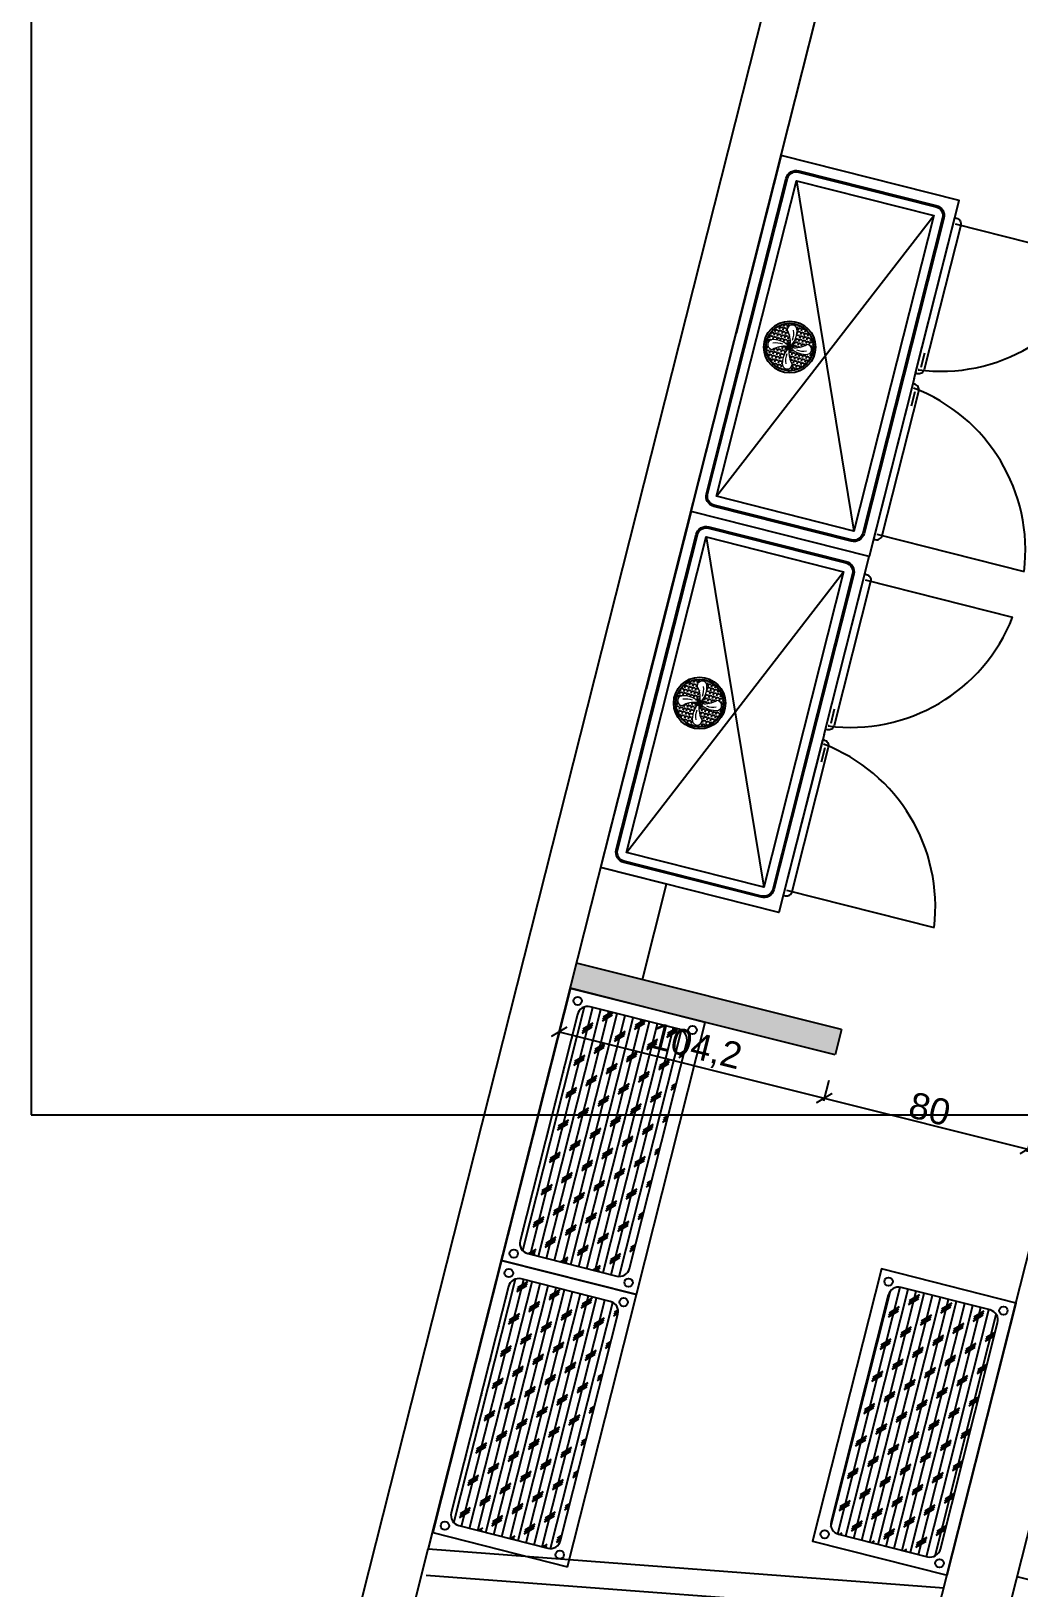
# Model space of a CAD drawing. Header units: millimetres. Extents: x -3164 to 12587, y -18082 to -16228.
# Drawn here: x 9416 to 9792, y -17663 to -17070 of the extents above; entities that cross this region are included whole.
import ezdxf

# ---------------------------------------------------------------- set-up
doc = ezdxf.new("R2010")
doc.units = ezdxf.units.MM
doc.layers.add('TEFRİŞ MUTFAK (L)', color=241, linetype='Continuous', lineweight=15)
doc.styles.get("Standard").update_dxf_attribs({"font": 'arial.ttf'})
doc.dimstyles.new('ISO-25', dxfattribs={"dimtxt": 10, "dimasz": 5, "dimexe": 1.25, "dimexo": 10, "dimtad": 1, "dimdec": 1, "dimtxsty": 'Standard', "dimblk": 'ARCHTICK', "dimcen": 2.5, "dimadec": 0, "dimazin": 0, "dimtfac": 1, "dimtdec": 1, "dimtmove": 0, "dimatfit": 3, "dimfxl": 1, "dimarcsym": 0})

# ---------------------------------------------------------------- blocks, each defined once
blk = doc.blocks.new('_ArchTick')
at = {"color": 0, "linetype": 'ByBlock', "const_width": 0.15}
blk.add_lwpolyline([(-0.5, -0.5), (0.5, 0.5)], dxfattribs=at)
blk = doc.blocks.new('*D145')
at = {"color": 0, "lineweight": -2, "transparency": 16777216}
for p, q in [((9618.89, -17444.62), (9616.89, -17452.6)), ((9617.2, -17451.38), (9718.24, -17476.68)), ((9719.93, -17469.91), (9717.94, -17477.89))]:
    blk.add_line(p, q, dxfattribs=at)
at = {"layer": 'Defpoints', "color": 0, "transparency": 16777216}
for p in [(9621.32, -17434.92), (9722.36, -17460.21), (9718.24, -17476.68)]:
    blk.add_point(p, dxfattribs=at)
at = {"color": 0, "lineweight": -2, "transparency": 16777216, "xscale": 5, "yscale": 5, "zscale": 5}
for p, rotation in [((9617.2, -17451.38), 165.9474561684962), ((9718.24, -17476.68), 345.9474561684962)]:
    blk.add_blockref('_ArchTick', p, dxfattribs=dict(at, rotation=rotation))
at = {"color": 0, "transparency": 16777216, "insert": (9669.33, -17457.59), "char_height": 10, "attachment_point": 5, "rotation": 345.94746}
blk.add_mtext('104,2', dxfattribs=at)
blk = doc.blocks.new('*D146')
at = {"color": 0, "lineweight": -2, "transparency": 16777216}
for p, q in [((9719.93, -17469.91), (9717.94, -17477.89)), ((9718.24, -17476.68), (9795.85, -17496.1)), ((9797.54, -17489.33), (9795.54, -17497.31))]:
    blk.add_line(p, q, dxfattribs=at)
at = {"layer": 'Defpoints', "color": 0, "transparency": 16777216}
for p in [(9722.36, -17460.21), (9799.97, -17479.63), (9795.85, -17496.1)]:
    blk.add_point(p, dxfattribs=at)
at = {"color": 0, "lineweight": -2, "transparency": 16777216, "xscale": 5, "yscale": 5, "zscale": 5}
for p, rotation in [((9718.24, -17476.68), 165.9474561685386), ((9795.85, -17496.1), 345.9474561685386)]:
    blk.add_blockref('_ArchTick', p, dxfattribs=dict(at, rotation=rotation))
at = {"color": 0, "transparency": 16777216, "insert": (9758.43, -17480.83), "char_height": 10, "attachment_point": 5, "rotation": 345.94746}
blk.add_mtext('80', dxfattribs=at)
blk = doc.blocks.new('GHFH')
at = {"color": 7}
for p, q in [((1821.69, 2075.94), (1821.69, 2076.96)), ((1822.08, 2077.34), (1822.7, 2077.34)), ((1823.09, 2077.34), (1823.09, 2077.67)), ((1823.09, 2077.34), (1824.1, 2077.34)), ((1823.09, 2076.33), (1823.09, 2076.96)), ((1824.48, 2077.34), (1824.48, 2077.94)), ((1824.48, 2077.34), (1824.64, 2077.34)), ((1824.88, 2077.34), (1825.5, 2077.34)), ((1825.88, 2077.34), (1825.88, 2077.98)), ((1825.88, 2077.34), (1826.89, 2077.34)), ((1827.28, 2077.34), (1827.28, 2077.8)), ((1827.28, 2077.34), (1828.29, 2077.34)), ((1827.28, 2075.94), (1827.28, 2076.96)), ((1828.67, 2077.34), (1828.67, 2077.4)), ((1828.67, 2077.34), (1828.83, 2077.34)), ((1828.67, 2075.94), (1828.67, 2076.96)), ((1816.84, 2071.75), (1817.12, 2071.75)), ((1817.5, 2073.15), (1817.5, 2073.26)), ((1817.5, 2073.15), (1818.51, 2073.15)), ((1817.5, 2071.75), (1817.5, 2072.77)), ((1817.5, 2071.75), (1818.51, 2071.75)), ((1817.5, 2070.35), (1817.5, 2071.37)), ((1818.34, 2074.55), (1818.51, 2074.55)), ((1818.89, 2074.55), (1818.89, 2075.18)), ((1818.89, 2074.55), (1819.91, 2074.55)), ((1818.89, 2073.15), (1818.89, 2074.16)), ((1818.89, 2073.15), (1819.91, 2073.15)), ((1818.89, 2071.75), (1818.89, 2072.77)), ((1818.89, 2071.75), (1819.91, 2071.75)), ((1818.89, 2070.35), (1818.89, 2071.37)), ((1819.72, 2075.94), (1819.91, 2075.94)), ((1820.29, 2075.94), (1820.29, 2076.37)), ((1820.29, 2075.94), (1821.31, 2075.94)), ((1820.29, 2074.55), (1820.29, 2075.56)), ((1820.29, 2074.55), (1821.31, 2074.55)), ((1820.29, 2073.15), (1820.29, 2074.16)), ((1820.29, 2073.15), (1821.31, 2073.15)), ((1820.29, 2071.75), (1820.29, 2072.77)), ((1820.29, 2071.75), (1821.31, 2071.75)), ((1820.29, 2070.36), (1820.29, 2071.37)), ((1821.69, 2075.94), (1822.7, 2075.94)), ((1821.69, 2074.55), (1821.69, 2075.56)), ((1821.69, 2074.55), (1822.7, 2074.55)), ((1821.69, 2073.15), (1821.69, 2074.16)), ((1821.69, 2073.15), (1822.7, 2073.15)), ((1821.69, 2071.75), (1821.69, 2072.77)), ((1821.69, 2071.75), (1822.7, 2071.75)), ((1821.69, 2070.35), (1821.69, 2071.37)), ((1823.09, 2074.55), (1823.09, 2074.83)), ((1823.09, 2074.55), (1823.34, 2074.55)), ((1823.09, 2073.15), (1823.09, 2074.16)), ((1823.09, 2073.15), (1824.1, 2073.15)), ((1823.09, 2071.75), (1823.09, 2072.77)), ((1823.09, 2071.75), (1824.1, 2071.75)), ((1823.09, 2070.35), (1823.09, 2071.37)), ((1824.48, 2071.75), (1824.48, 2072.77)), ((1824.48, 2071.75), (1824.98, 2071.75)), ((1824.48, 2070.35), (1824.48, 2071.37)), ((1826.56, 2075.94), (1826.89, 2075.94)), ((1826.7, 2071.75), (1826.89, 2071.75)), ((1826.85, 2074.55), (1826.89, 2074.55)), ((1827.28, 2075.94), (1828.29, 2075.94)), ((1827.28, 2074.55), (1827.28, 2075.56)), ((1827.28, 2074.55), (1828.29, 2074.55)), ((1827.28, 2073.15), (1827.28, 2074.16)), ((1827.28, 2073.15), (1828.29, 2073.15)), ((1827.28, 2071.75), (1827.28, 2072.77)), ((1827.28, 2071.75), (1828.29, 2071.75)), ((1827.28, 2070.35), (1827.28, 2071.37)), ((1828.67, 2075.94), (1829.69, 2075.94)), ((1828.67, 2074.55), (1828.67, 2075.56)), ((1828.67, 2074.55), (1829.69, 2074.55)), ((1828.67, 2073.15), (1828.67, 2074.16)), ((1828.67, 2073.15), (1829.69, 2073.15)), ((1828.67, 2071.75), (1828.67, 2072.77)), ((1828.67, 2071.75), (1829.69, 2071.75)), ((1828.67, 2070.35), (1828.67, 2071.37)), ((1830.07, 2075.94), (1830.07, 2076.73)), ((1830.07, 2075.94), (1831.09, 2075.94)), ((1830.07, 2074.55), (1830.07, 2075.56)), ((1830.07, 2074.55), (1831.09, 2074.55)), ((1830.07, 2073.15), (1830.07, 2074.16)), ((1830.07, 2073.15), (1831.09, 2073.15)), ((1830.07, 2071.75), (1830.07, 2072.77)), ((1830.07, 2071.75), (1831.09, 2071.75)), ((1830.07, 2070.35), (1830.07, 2071.37)), ((1831.47, 2074.55), (1831.47, 2075.56)), ((1831.47, 2074.55), (1832.48, 2074.55)), ((1831.47, 2073.15), (1831.47, 2074.16)), ((1831.47, 2073.15), (1832.48, 2073.15)), ((1831.47, 2071.75), (1831.47, 2072.77)), ((1831.47, 2071.75), (1832.48, 2071.75)), ((1832.86, 2073.15), (1832.86, 2074.15)), ((1832.86, 2073.15), (1833.48, 2073.15)), ((1832.86, 2071.75), (1832.86, 2072.77)), ((1832.86, 2071.75), (1833.88, 2071.75)), ((1832.86, 2071.29), (1832.86, 2071.37)), ((1834.26, 2070.35), (1834.26, 2071.07)), ((1816.39, 2068.96), (1817.12, 2068.96)), ((1816.49, 2067.56), (1817.12, 2067.56)), ((1816.5, 2070.35), (1817.12, 2070.35)), ((1816.82, 2066.16), (1817.12, 2066.16)), ((1817.5, 2070.35), (1818.51, 2070.35)), ((1817.5, 2069.47), (1817.5, 2069.97)), ((1817.5, 2066.16), (1817.5, 2066.99)), ((1817.5, 2066.16), (1818.51, 2066.16)), ((1817.5, 2064.77), (1817.5, 2065.78)), ((1818.89, 2070.35), (1819.91, 2070.35)), ((1818.89, 2066.16), (1818.89, 2066.34)), ((1818.89, 2066.16), (1819.91, 2066.16)), ((1818.89, 2064.77), (1818.89, 2065.78)), ((1820.29, 2066.16), (1820.29, 2067.18)), ((1820.29, 2066.16), (1821.31, 2066.16)), ((1820.29, 2064.77), (1820.29, 2065.78)), ((1820.82, 2067.56), (1821.31, 2067.56)), ((1821.69, 2070.35), (1822.7, 2070.35)), ((1821.69, 2067.56), (1821.69, 2068.05)), ((1821.69, 2067.56), (1822.7, 2067.56)), ((1821.69, 2066.16), (1821.69, 2067.18)), ((1821.69, 2066.16), (1822.7, 2066.16)), ((1821.69, 2064.77), (1821.69, 2065.78)), ((1823.09, 2070.35), (1824.1, 2070.35)), ((1823.09, 2067.56), (1823.09, 2068.58)), ((1823.09, 2067.56), (1824.1, 2067.56)), ((1823.09, 2066.16), (1823.09, 2067.18)), ((1823.09, 2066.16), (1824.1, 2066.16)), ((1823.09, 2064.77), (1823.09, 2065.78)), ((1824.48, 2070.35), (1825, 2070.35)), ((1824.48, 2067.56), (1824.48, 2067.78)), ((1824.48, 2067.56), (1824.69, 2067.56)), ((1824.48, 2067.03), (1824.48, 2067.18)), ((1825.88, 2066.26), (1825.88, 2067.18)), ((1825.91, 2066.16), (1826.89, 2066.16)), ((1826.08, 2067.56), (1826.89, 2067.56)), ((1826.24, 2070.35), (1826.89, 2070.35)), ((1827.28, 2070.35), (1828.29, 2070.35)), ((1827.28, 2069.12), (1827.28, 2069.97)), ((1827.28, 2067.56), (1827.28, 2067.98)), ((1827.28, 2067.56), (1828.29, 2067.56)), ((1827.28, 2066.16), (1827.28, 2067.18)), ((1827.28, 2066.16), (1828.29, 2066.16)), ((1827.28, 2064.77), (1827.28, 2065.78)), ((1828.67, 2070.35), (1829.69, 2070.35)), ((1828.67, 2069.55), (1828.67, 2069.97)), ((1828.67, 2067.56), (1828.67, 2067.6)), ((1828.67, 2067.56), (1828.92, 2067.56)), ((1828.67, 2066.16), (1828.67, 2067.18)), ((1828.67, 2066.16), (1829.69, 2066.16)), ((1828.67, 2064.77), (1828.67, 2065.78)), ((1830.07, 2070.35), (1830.19, 2070.35)), ((1830.07, 2066.16), (1830.07, 2067.18)), ((1830.07, 2066.16), (1831.09, 2066.16)), ((1830.07, 2064.77), (1830.07, 2065.78)), ((1831.47, 2067.56), (1831.47, 2067.59)), ((1831.47, 2067.56), (1832.48, 2067.56)), ((1831.47, 2066.16), (1831.47, 2067.18)), ((1831.47, 2066.16), (1832.48, 2066.16)), ((1831.47, 2064.77), (1831.47, 2065.78)), ((1832.86, 2067.56), (1832.86, 2067.95)), ((1832.86, 2067.56), (1833.88, 2067.56)), ((1832.86, 2066.16), (1832.86, 2067.18)), ((1832.86, 2066.16), (1833.88, 2066.16)), ((1832.86, 2064.77), (1832.86, 2065.78)), ((1833.72, 2070.35), (1833.88, 2070.35)), ((1833.75, 2068.96), (1833.88, 2068.96)), ((1834.26, 2070.35), (1834.41, 2070.35)), ((1834.26, 2068.96), (1834.26, 2069.97)), ((1834.26, 2068.96), (1834.52, 2068.96)), ((1834.26, 2067.56), (1834.26, 2068.58)), ((1834.26, 2067.56), (1834.42, 2067.56)), ((1834.26, 2066.78), (1834.26, 2067.18)), ((1817.5, 2064.77), (1818.51, 2064.77)), ((1818.29, 2063.37), (1818.51, 2063.37)), ((1818.89, 2064.77), (1819.91, 2064.77)), ((1818.89, 2063.37), (1818.89, 2064.39)), ((1818.89, 2063.37), (1819.91, 2063.37)), ((1818.89, 2062.67), (1818.89, 2062.99)), ((1819.64, 2061.97), (1819.91, 2061.97)), ((1820.29, 2064.77), (1821.31, 2064.77)), ((1820.29, 2063.37), (1820.29, 2064.39)), ((1820.29, 2063.37), (1821.31, 2063.37)), ((1820.29, 2061.97), (1820.29, 2062.99)), ((1820.29, 2061.97), (1821.31, 2061.97)), ((1820.29, 2061.48), (1820.29, 2061.59)), ((1821.69, 2064.77), (1822.7, 2064.77)), ((1821.69, 2063.37), (1821.69, 2064.39)), ((1821.69, 2063.37), (1822.7, 2063.37)), ((1821.69, 2061.97), (1821.69, 2062.99)), ((1821.69, 2061.97), (1822.7, 2061.97)), ((1821.69, 2060.68), (1821.69, 2061.59)), ((1821.93, 2060.57), (1822.7, 2060.57)), ((1823.09, 2064.77), (1824.02, 2064.77)), ((1823.09, 2063.37), (1823.09, 2064.39)), ((1823.09, 2063.37), (1824.05, 2063.37)), ((1823.09, 2061.97), (1823.09, 2062.99)), ((1823.09, 2061.97), (1824.1, 2061.97)), ((1823.09, 2060.57), (1823.09, 2061.59)), ((1823.09, 2060.57), (1824.1, 2060.57)), ((1823.09, 2060.18), (1823.09, 2060.19)), ((1824.48, 2060.57), (1824.48, 2061.51)), ((1824.48, 2060.57), (1825.5, 2060.57)), ((1824.48, 2059.91), (1824.48, 2060.19)), ((1825.88, 2059.87), (1825.88, 2060.19)), ((1826.53, 2064.77), (1826.89, 2064.77)), ((1826.65, 2060.57), (1826.89, 2060.57)), ((1827.28, 2064.77), (1828.29, 2064.77)), ((1827.28, 2063.65), (1827.28, 2064.39)), ((1827.28, 2060.57), (1827.28, 2060.88)), ((1827.28, 2060.57), (1828.29, 2060.57)), ((1827.28, 2060.05), (1827.28, 2060.19)), ((1827.51, 2063.37), (1828.29, 2063.37)), ((1827.99, 2061.97), (1828.29, 2061.97)), ((1828.67, 2064.77), (1829.69, 2064.77)), ((1828.67, 2063.37), (1828.67, 2064.39)), ((1828.67, 2063.37), (1829.69, 2063.37)), ((1828.67, 2061.97), (1828.67, 2062.99)), ((1828.67, 2061.97), (1829.69, 2061.97)), ((1828.67, 2060.57), (1828.67, 2061.59)), ((1828.67, 2060.57), (1828.98, 2060.57)), ((1830.07, 2064.77), (1831.09, 2064.77)), ((1830.07, 2063.37), (1830.07, 2064.39)), ((1830.07, 2063.37), (1831.09, 2063.37)), ((1830.07, 2061.97), (1830.07, 2062.99)), ((1830.07, 2061.97), (1831.09, 2061.97)), ((1830.07, 2061.12), (1830.07, 2061.59)), ((1831.47, 2064.77), (1832.48, 2064.77)), ((1831.47, 2063.37), (1831.47, 2064.39)), ((1831.47, 2063.37), (1832.48, 2063.37)), ((1831.47, 2062.14), (1831.47, 2062.99)), ((1832.86, 2064.77), (1833.51, 2064.77)), ((1832.86, 2063.7), (1832.86, 2064.39))]:
    blk.add_line(p, q, dxfattribs=at)
for radius in [9.85, 9.06, 0.996, 0.431]:
    blk.add_circle((1825.46, 2068.92), radius, dxfattribs=at)
for start, end in [(184.97524, 240.61958), (94.97524, 150.61958), (274.97524, 330.61958), (4.97524, 60.61958)]:
    blk.add_arc((1825.46, 2068.92), 1.5, start, end, dxfattribs=at)
at = {"layer": 'TEFRİŞ MUTFAK (L)', "color": 7}
for centre, radius, start, end in [((1824.76, 2075.45), 1.89, 28.20844, 194.1396), ((1816.95, 2068.94), 8.51, 6.62866, 45.35929), ((1819.11, 2072.65), 6.8, 352.47773, 24.279), ((1818.71, 2073.58), 8.2, 332.335, 19.69418), ((1825.47, 2077.43), 8.51, 276.62866, 315.35929), ((1831.98, 2069.62), 1.89, 298.20844, 104.1396), ((1818.93, 2068.23), 1.89, 118.20844, 284.1396), ((1820.8, 2062.18), 8.2, 62.335, 109.69418), ((1821.73, 2062.58), 6.8, 82.47773, 114.279), ((1825.44, 2060.42), 8.51, 96.62866, 135.35929), ((1832.2, 2064.27), 8.2, 152.335, 199.69418), ((1831.8, 2065.2), 6.8, 172.47773, 204.279), ((1833.96, 2068.91), 8.51, 186.62866, 225.35929), ((1830.11, 2075.67), 8.2, 242.335, 289.69418), ((1829.18, 2075.27), 6.8, 262.47773, 294.279), ((1826.15, 2062.4), 1.89, 208.20844, 14.1396)]:
    blk.add_arc(centre, radius, start, end, dxfattribs=at)
blk = doc.blocks.new('dfgfg')
at = {"color": 7}
for p, q in [((2071.59, 2337.98), (2065.92, 2337.98)), ((2081.29, 2337.98), (2086.96, 2337.98)), ((2072.76, 2337.51), (2072.85, 2337.14)), ((2080.12, 2337.51), (2080.03, 2337.14))]:
    blk.add_line(p, q, dxfattribs=at)
for points in [[(2074.28, 2336.47), (2013.18, 2336.47), (2013.27, 2337.16, -0.414214), (2015.47, 2339.36), (2072.17, 2339.36, -0.414214), (2074.37, 2337.16)], [(2078.6, 2336.47), (2139.7, 2336.47), (2139.61, 2337.16, 0.414214), (2137.41, 2339.36), (2080.71, 2339.36, 0.414214), (2078.51, 2337.16)], [(2014.44, 2332.47), (2138.44, 2332.47, -0.414214), (2142.44, 2328.47), (2142.44, 2274.47, -0.414214), (2138.44, 2270.47), (2014.44, 2270.47, -0.414214), (2010.44, 2274.47), (2010.44, 2328.47, -0.414214)], [(2014.44, 2331.97), (2138.44, 2331.97, -0.414214), (2141.94, 2328.47), (2141.94, 2274.47, -0.414214), (2138.44, 2270.97), (2014.44, 2270.97, -0.414214), (2010.94, 2274.47), (2010.94, 2328.47, -0.414214)]]:
    blk.add_lwpolyline(points, format="xyb", close=True, dxfattribs=at)
for points in [[(2076.44, 2336.47), (2006.44, 2336.47), (2006.44, 2266.47), (2076.44, 2266.47)], [(2076.44, 2336.47), (2146.44, 2336.47), (2146.44, 2266.47), (2076.44, 2266.47)], [(2014.44, 2274.47), (2014.44, 2328.47), (2138.44, 2328.47), (2138.44, 2274.47), (2014.44, 2274.47), (2138.44, 2328.47), (2138.44, 2274.47), (2014.44, 2328.47)]]:
    blk.add_lwpolyline(points, dxfattribs=at)
blk.add_blockref('GHFH', (250.99, 218.61), dxfattribs=at)
blk = doc.blocks.new('qwewqewqwqwqwe')
at = {"color": 7}
for points in [[(713.78, -3336.25), (713.78, -3394.25)], [(835.72, -3336.25), (835.72, -3394.25)]]:
    blk.add_lwpolyline(points, dxfattribs=at)
for centre, start, end in [((705.34, -3328.52), 277.31652, 353.3258), ((844.16, -3328.52), 186.6742, 262.68348)]:
    blk.add_arc(centre, 66.27, start, end, dxfattribs=at)
at = {"color": 140, "rotation": 180}
blk.add_blockref('dfgfg', (2851.19, -999.08), dxfattribs=at)
blk = doc.blocks.new('DEPO TİP BUZDOLABI 140x70')
at = {"color": 7}
blk.add_blockref('qwewqewqwqwqwe', (-704.75, 3335.55), dxfattribs=at)
blk = doc.blocks.new('4r55')
h = blk.add_hatch()
h.set_pattern_fill('CORK', angle=90, style=0)
h.set_pattern_definition([(90, (0, 0), (-3.175, 2e-16), []), (225, (1.5875, 1.5875), (6.350003, -6.350003), [4.49013, -4.49013]), (225, (1.5875, 2.381), (6.350003, -6.350003), [4.49013, -4.49013]), (225, (1.5875, 3.175), (6.350003, -6.350003), [4.49013, -4.49013])])
h.paths.add_polyline_path([(1286.5, 1170.04, 0.414214), (1290.5, 1166.04), (1325.5, 1166.04, 0.414214), (1329.5, 1170.04), (1329.5, 1259.04, 0.414214), (1325.5, 1263.04), (1290.5, 1263.04, 0.414214), (1286.5, 1259.04)])
at = {"color": 7}
blk.add_lwpolyline([(1281.5, 1268.04), (1281.5, 1161.04), (1334.5, 1161.04), (1334.5, 1268.04)], close=True, dxfattribs=at)
blk.add_lwpolyline([(1286.5, 1259.04), (1286.5, 1170.04, 0.414214), (1290.5, 1166.04), (1325.5, 1166.04, 0.414214), (1329.5, 1170.04), (1329.5, 1259.04, 0.414214), (1325.5, 1263.04), (1290.5, 1263.04, 0.414214)], format="xyb", close=True, dxfattribs=at)
for centre in [(1285.5, 1264.37), (1330.65, 1264.37), (1285.5, 1165.04), (1330.65, 1165.04)]:
    blk.add_circle(centre, 1.6, dxfattribs=at)
blk = doc.blocks.new('ISTIF RAFI 107x53')
at = {"color": 7, "rotation": 270}
blk.add_blockref('4r55', (-1161.04, 1334.5), dxfattribs=at)

msp = doc.modelspace()

# ---------------------------------------------------------------- hatches: boundary and pattern name
h = msp.add_hatch(color=256)
h.dxf.hatch_style = 1
h.paths.add_polyline_path([(10754.33, -16873.85), (10744.33, -16873.85), (10744.33, -16883.85), (10754.33, -16883.85), (10764.33, -16883.85), (10834.33, -16883.85), (10834.33, -16873.85), (10764.33, -16873.85), (10764.33, -16748.85), (10865.26, -16748.85), (10865.26, -16699.21), (10855.26, -16699.21), (10855.26, -16738.85), (10764.33, -16738.85), (10764.33, -16547.11), (10754.33, -16547.16)])
h.paths.add_polyline_path([(10579.95, -16883.85), (10644.33, -16883.85), (10644.33, -16873.85), (10579.95, -16873.85)])
h.paths.add_polyline_path([(10502.26, -16688.21), (10516.26, -16688.21), (10516.26, -16548.17), (10502.26, -16548.23)])
h.paths.add_polyline_path([(10144.33, -16933.85), (10069.33, -16933.85), (10069.33, -16943.85), (10154.33, -16943.85), (10154.33, -16883.85), (10279.95, -16883.85), (10279.95, -16873.85), (10154.33, -16873.85), (10154.33, -16549.7), (10144.33, -16549.75)])
h.paths.add_polyline_path([(9957.33, -16976.69), (9957.33, -17051.82), (9967.33, -17051.82), (9967.33, -16969), (9974.01, -16943.85), (9979.01, -16943.85), (9979.01, -16933.85), (9966.32, -16933.85), (9957.66, -16966.43), (9753.59, -16912.18), (9751.02, -16921.85)])
h.paths.add_polyline_path([(9880.84, -17266), (9827.63, -17476.29), (9837.33, -17478.75), (9877.42, -17320.28), (9903.6, -17326.9), (9906.05, -17317.21), (9879.88, -17310.59), (9890.54, -17268.46), (9917.52, -17161.82), (9967.33, -17161.82), (9967.33, -17151.82), (9967.33, -17141.82), (9957.33, -17141.82), (9957.33, -17151.82), (9909.74, -17151.82)])
h.paths.add_polyline_path([(10075.19, -17370.32), (10036.31, -17523.98), (10037.21, -17523.98), (10037.21, -17534.98), (10033.53, -17534.98), (10027.35, -17559.39), (10037.04, -17561.85), (10087.34, -17363.08), (10061.16, -17356.46), (10058.71, -17366.15)])
h.paths.add_polyline_path([(9722.36, -17460.21), (9724.81, -17450.51), (9623.77, -17425.22), (9621.32, -17434.92)])
h.paths.add_polyline_path([(9799.97, -17479.63), (9809.67, -17482.06), (9812.12, -17472.37), (9802.42, -17469.94)])

# ---------------------------------------------------------------- linework, layer by layer
for p, q in [((9658.09, -17395.11), (9633, -17388.76)), ((9648.98, -17431.53), (9658.09, -17395.11)), ((9724.81, -17450.51), (9623.77, -17425.22)), ((9621.32, -17434.92), (9567.28, -17648.5)), ((9722.36, -17460.21), (9621.32, -17434.92)), ((9724.81, -17450.51), (9722.36, -17460.21)), ((9765.02, -17658.5), (9812.12, -17472.37)), ((9737.06, -17769.02), (9791.27, -17554.77)), ((9813.78, -17571.81), (9762.26, -17775.4)), ((9514.49, -17857.11), (9567.28, -17648.5)), ((9567.28, -17648.5), (9763.8, -17663.35)), ((9567.28, -17648.5), (9763.8, -17663.35)), ((9566.52, -17658.47), (9763.04, -17673.32)), ((9791.7, -17659.06), (9989.47, -17709.1))]:
    msp.add_line(p, q)
msp.add_lwpolyline([(9415.9, -17483.09), (11456.31, -17483.09), (11456.31, -16228.06), (9415.9, -16228.06)], close=True)
for points in [[(10014.64, -17691.15), (11355.86, -17758.97), (12572.4, -17723.82), (12587.25, -16543.63), (11867.51, -16520.21), (11213.14, -16525.21), (9829.39, -16531.08), (9541.9, -17667.24), (9562.27, -17668.27)], [(9751.14, -16921.88), (9567.18, -17648.89)], [(9957.33, -17051.82), (9957.33, -16976.69), (9751.14, -16921.88), (9701.68, -17117.32)]]:
    msp.add_lwpolyline(points)

# ---------------------------------------------------------------- block references
for name, p, rotation in [('DEPO TİP BUZDOLABI 140x70', (9735.32, -17270.24), 75.80022539922236), ('DEPO TİP BUZDOLABI 140x70', (9700.98, -17405.97), 75.80022539922236), ('ISTIF RAFI 107x53', (9621.49, -17434.82), 255.8002253992215), ('ISTIF RAFI 107x53', (9595.24, -17538.55), 255.8002253992215), ('ISTIF RAFI 107x53', (9740.01, -17541.8), 255.8002253992215)]:
    msp.add_blockref(name, p, dxfattribs=dict(rotation=rotation))

# ---------------------------------------------------------------- dimensions: what is measured, and where the dimension line sits
dim = msp.add_aligned_dim(p1=(9621.32, -17434.92), p2=(9722.36, -17460.21), distance=-16.97, dimstyle='ISO-25')
dim.commit()
dim.dimension.update_dxf_attribs({"geometry": '*D145', "text_midpoint": (9669.33, -17457.59)})
dim = msp.add_linear_dim(base=(9795.85, -17496.1), p1=(9722.36, -17460.21), p2=(9799.97, -17479.63), angle=165.94746, dimstyle='ISO-25', override={"dimtmove": 1})
dim.commit()
dim.dimension.update_dxf_attribs({"geometry": '*D146', "text_midpoint": (9758.43, -17480.83)})

doc.saveas('drawing.dxf')
